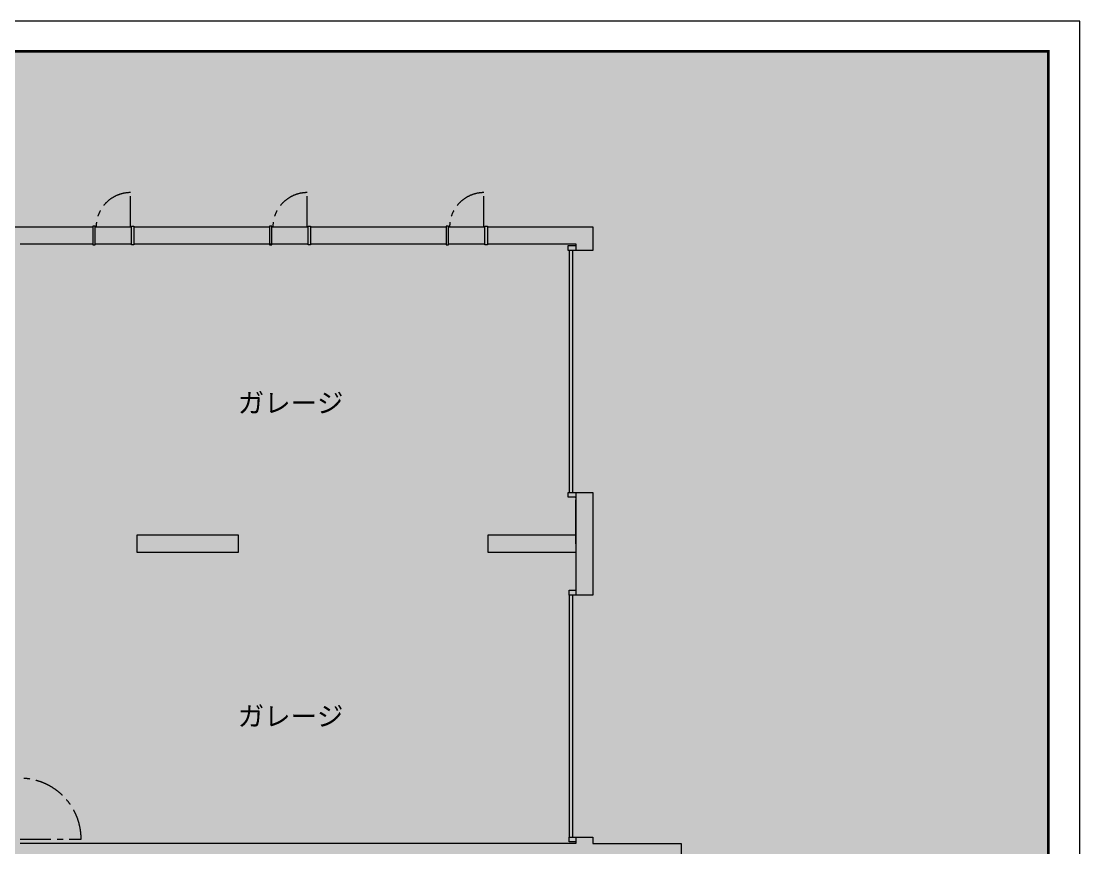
# Model space of a CAD drawing. Header units: millimetres. Extents: x -63086 to 144078, y -129912 to 13382.
# Drawn here: x 24027 to 34959, y -19090 to -10550 of the extents above; entities that cross this region are included whole.
import ezdxf

# ---------------------------------------------------------------- set-up
doc = ezdxf.new("R2010")
doc.units = ezdxf.units.MM
doc.linetypes.add('CENTERX2', pattern=[101.6, 63.5, -12.7, 12.7, -12.7])
doc.layers.get('0').update_dxf_attribs({"lineweight": 0})
for name, color, linetype, lineweight in [('003壁', 7, 'Continuous', 9), ('004建具', 7, 'Continuous', 9), ('01用紙枠', 7, 'Continuous', 5), ('097家具', 7, 'Continuous', 0), ('098階段', 7, 'Continuous', 9), ('展開建具用', 250, 'Continuous', 9)]:
    doc.layers.add(name, color=color, linetype=linetype, lineweight=lineweight)
doc.layers.add('文字', color=7, linetype='Continuous')
doc.styles.add('小岩', font='MS Mincho.ttf', dxfattribs={"height": 150})

msp = doc.modelspace()

# ---------------------------------------------------------------- hatches: boundary and pattern name
at = {"ltscale": 10, "true_color": 0xfeeab9, "transparency": 33554480}
h = msp.add_hatch(color=254, dxfattribs=at)
h.dxf.hatch_style = 1
h.paths.add_polyline_path([(34635.0707, -10862.683), (11953.3987, -10862.683), (11953.3987, -26735.199), (34635.0707, -26735.199)])
at = {"layer": '003壁', "ltscale": 10, "true_color": 0xc7c8ca}
h = msp.add_hatch(color=9, dxfattribs=at)
h.dxf.hatch_style = 1
h.paths.add_polyline_path([(24016.4634, -12851.3749), (24766.4634, -12851.3749), (24766.4634, -12676.3749), (23841.4634, -12676.3749), (23841.4634, -13586.3749), (22768.9634, -13586.3749), (22768.9634, -13761.3749), (22931.4634, -13761.3749), (22931.4634, -14038.8749), (23106.4634, -14038.8749), (23106.4634, -13761.3749), (23841.4634, -13761.3749), (23841.4634, -15126.3749), (24016.4634, -15126.3749), (24016.4634, -13761.3749)])
h = msp.add_hatch(color=9, dxfattribs=at)
h.dxf.hatch_style = 1
h.paths.add_polyline_path([(26591.4634, -12676.3749), (25191.4634, -12676.3749), (25191.4634, -12851.3749), (26591.4634, -12851.3749)])
h = msp.add_hatch(color=9, dxfattribs=at)
h.dxf.hatch_style = 1
h.paths.add_polyline_path([(28416.4634, -12676.3749), (27016.4634, -12676.3749), (27016.4634, -12851.3749), (28416.4634, -12851.3749)])
h = msp.add_hatch(color=9, dxfattribs=at)
h.dxf.hatch_style = 1
h.paths.add_polyline_path([(29931.4634, -12676.3749), (28841.4634, -12676.3749), (28841.4634, -12851.3749), (29756.4634, -12851.3749), (29756.4634, -12918.8749), (29931.4634, -12918.8749)])
h = msp.add_hatch(color=9, dxfattribs=at)
h.dxf.hatch_style = 1
h.paths.add_polyline_path([(29931.4634, -15418.8749), (29756.4634, -15418.8749), (29756.4634, -16478.8749), (29931.4634, -16478.8749)])
h = msp.add_hatch(color=9, dxfattribs=at)
h.dxf.hatch_style = 1
h.paths.add_polyline_path([(26271.4634, -15861.3749), (25221.4634, -15861.3749), (25221.4634, -16036.3749), (26271.4634, -16036.3749)])
h = msp.add_hatch(color=9, dxfattribs=at)
h.dxf.hatch_style = 1
h.paths.add_polyline_path([(29756.4634, -15861.3749), (28846.4634, -15861.3749), (28846.4634, -15948.8749), (28846.4634, -16036.3749), (29756.4634, -16036.3749)])
at = {"layer": '097家具', "ltscale": 10, "true_color": 0xc7c8ca}
h = msp.add_hatch(color=9, dxfattribs=at)
h.dxf.hatch_style = 1
h.paths.add_polyline_path([(25336.4634, -24051.3749), (24961.4634, -24051.3749), (24961.4634, -24226.3749), (25336.4634, -24226.3749)])
h.paths.add_polyline_path([(26136.4634, -24051.3749), (25361.4634, -24051.3749), (25361.4634, -24226.3749), (26136.4634, -24226.3749)])
h.paths.add_polyline_path([(26536.4634, -24051.3749), (26161.4634, -24051.3749), (26161.4634, -24226.3749), (26536.4634, -24226.3749)])
h.paths.add_polyline_path([(30841.4634, -20258.8749), (30666.4634, -20258.8749), (30666.4634, -20708.8749), (30841.4634, -20708.8749)])
h.paths.add_polyline_path([(30841.4634, -22108.8749), (30666.4634, -22108.8749), (30666.4634, -22558.8749), (30841.4634, -22558.8749)])
h.paths.add_polyline_path([(25166.4634, -12676.3749), (24791.4634, -12676.3749), (24791.4634, -12851.3749), (25166.4634, -12851.3749)])
h.paths.add_polyline_path([(26991.4634, -12676.3749), (26616.4634, -12676.3749), (26616.4634, -12851.3749), (26991.4634, -12851.3749)])
h.paths.add_polyline_path([(28816.4634, -12676.3749), (28441.4634, -12676.3749), (28441.4634, -12851.3749), (28816.4634, -12851.3749)])
h.paths.add_polyline_path([(18771.4634, -13586.3749), (18091.4634, -13586.3749), (18091.4634, -13761.3749), (18771.4634, -13761.3749)])
h.paths.add_polyline_path([(17191.4634, -14661.3749), (17016.4634, -14661.3749), (17016.4634, -15001.3749), (17191.4634, -15001.3749)])
h.paths.add_polyline_path([(17191.4634, -15001.3749), (17016.4634, -15001.3749), (17016.4634, -15341.3749), (17191.4634, -15341.3749)])
at = {"layer": '097家具', "ltscale": 10, "true_color": 0x515152, "transparency": 33554592}
h = msp.add_hatch(color=251, dxfattribs=at)
h.dxf.hatch_style = 1
h.paths.add_polyline_path([(29688.0079, -12851.3749), (24011.9382, -12851.3749), (24011.9382, -19046.3749), (29688.0079, -19046.3749)])
h = msp.add_hatch(color=251, dxfattribs=at)
h.dxf.hatch_style = 1
h.paths.add_polyline_path([(29756.4634, -15468.8749), (29746.4634, -15468.8749), (29686.4634, -15468.8749), (29686.4634, -15861.3749), (29756.4634, -15861.3749)])
h.paths.add_polyline_path([(29756.4634, -16036.3749), (29686.4634, -16036.3749), (29686.4634, -16428.8749), (29756.4634, -16428.8749)])

# ---------------------------------------------------------------- linework, layer by layer
at = {"layer": '003壁'}
for p, q in [((23841.4634, -12676.3749), (24766.4634, -12676.3749)), ((24791.4634, -12676.3749), (25166.4634, -12676.3749)), ((25191.4634, -12676.3749), (26591.4634, -12676.3749)), ((26616.4634, -12676.3749), (26991.4634, -12676.3749)), ((27016.4634, -12676.3749), (28416.4634, -12676.3749)), ((28441.4634, -12676.3749), (28816.4634, -12676.3749)), ((28841.4634, -12676.3749), (29931.4634, -12676.3749)), ((29931.4634, -12676.3749), (29931.4634, -12918.8749)), ((24016.4634, -12851.3749), (24766.4634, -12851.3749)), ((24791.4634, -12851.3749), (25166.4634, -12851.3749)), ((25191.4634, -12851.3749), (26991.4634, -12851.3749)), ((27016.4634, -12851.3749), (28416.4634, -12851.3749)), ((28441.4634, -12851.3749), (28816.4634, -12851.3749)), ((28841.4634, -12851.3749), (29756.4634, -12851.3749)), ((29756.4634, -12851.3749), (29756.4634, -12918.8749)), ((29756.4634, -15418.8749), (29756.4634, -16478.8749)), ((29931.4634, -15418.8749), (29931.4634, -16478.8749)), ((29756.4634, -18978.8749), (29756.4634, -19046.3749)), ((29931.4634, -18978.8749), (29931.4634, -19046.3749)), ((29756.4634, -19046.3749), (24016.4634, -19046.3749)), ((29931.4634, -19046.3749), (30841.4634, -19046.3749)), ((30841.4634, -19046.3749), (30841.4634, -20233.8749))]:
    msp.add_line(p, q, dxfattribs=at)
at = {"layer": '003壁', "ltscale": 10}
msp.add_line((29931.4634, -15418.8749), (29931.4634, -16478.8749), dxfattribs=at)
at = {"layer": '004建具', "linetype": 'CENTERX2', "ltscale": 5}
for p, q in [((25156.4634, -12676.3749), (25156.4634, -12321.3749)), ((26981.4634, -12676.3749), (26981.4634, -12321.3749)), ((28806.4634, -12676.3749), (28806.4634, -12321.3749)), ((24791.4634, -12666.3749), (24766.4634, -12666.3749)), ((24766.4634, -12666.3749), (24766.4634, -12676.3749)), ((24766.4634, -12676.3749), (24766.4634, -12851.3749)), ((24791.4634, -12676.3749), (24791.4634, -12666.3749)), ((24791.4634, -12861.3749), (24791.4634, -12676.3749)), ((25166.4634, -12676.3749), (25166.4634, -12666.3749)), ((25166.4634, -12666.3749), (25191.4634, -12666.3749)), ((25166.4634, -12861.3749), (25166.4634, -12676.3749)), ((25191.4634, -12666.3749), (25191.4634, -12676.3749)), ((25191.4634, -12676.3749), (25191.4634, -12851.3749)), ((26616.4634, -12666.3749), (26591.4634, -12666.3749)), ((26591.4634, -12666.3749), (26591.4634, -12676.3749)), ((26591.4634, -12676.3749), (26591.4634, -12851.3749)), ((26616.4634, -12676.3749), (26616.4634, -12666.3749)), ((26616.4634, -12861.3749), (26616.4634, -12676.3749)), ((26991.4634, -12676.3749), (26991.4634, -12666.3749)), ((26991.4634, -12666.3749), (27016.4634, -12666.3749)), ((26991.4634, -12861.3749), (26991.4634, -12676.3749)), ((27016.4634, -12666.3749), (27016.4634, -12676.3749)), ((27016.4634, -12676.3749), (27016.4634, -12851.3749)), ((28441.4634, -12666.3749), (28416.4634, -12666.3749)), ((28416.4634, -12666.3749), (28416.4634, -12676.3749)), ((28416.4634, -12676.3749), (28416.4634, -12851.3749)), ((28441.4634, -12676.3749), (28441.4634, -12666.3749)), ((28441.4634, -12861.3749), (28441.4634, -12676.3749)), ((28816.4634, -12676.3749), (28816.4634, -12666.3749)), ((28816.4634, -12666.3749), (28841.4634, -12666.3749)), ((28816.4634, -12861.3749), (28816.4634, -12676.3749)), ((28841.4634, -12666.3749), (28841.4634, -12676.3749)), ((28841.4634, -12676.3749), (28841.4634, -12851.3749)), ((24766.4634, -12851.3749), (24766.4634, -12861.3749)), ((24766.4634, -12861.3749), (24791.4634, -12861.3749)), ((25191.4634, -12861.3749), (25166.4634, -12861.3749)), ((25191.4634, -12851.3749), (25191.4634, -12861.3749)), ((26591.4634, -12851.3749), (26591.4634, -12861.3749)), ((26591.4634, -12861.3749), (26616.4634, -12861.3749)), ((27016.4634, -12861.3749), (26991.4634, -12861.3749)), ((27016.4634, -12851.3749), (27016.4634, -12861.3749)), ((28416.4634, -12851.3749), (28416.4634, -12861.3749)), ((28416.4634, -12861.3749), (28441.4634, -12861.3749)), ((28841.4634, -12861.3749), (28816.4634, -12861.3749)), ((28841.4634, -12851.3749), (28841.4634, -12861.3749)), ((29931.4634, -12918.8749), (29756.4634, -12918.8749)), ((29746.4634, -15418.8749), (29756.4634, -15418.8749)), ((29931.4634, -16478.8749), (29756.4634, -16478.8749)), ((24016.4634, -19001.3749), (24646.4634, -19001.3749))]:
    msp.add_line(p, q, dxfattribs=at)
at = {"layer": '004建具', "ltscale": 10}
for p, q in [((24791.4634, -12666.3749), (24766.4634, -12666.3749)), ((24766.4634, -12666.3749), (24766.4634, -12861.3749)), ((24791.4634, -12861.3749), (24791.4634, -12666.3749)), ((24791.4634, -12676.3749), (24801.4634, -12676.3749)), ((24801.4634, -12676.3749), (24801.4634, -12663.027)), ((25166.4634, -12861.3749), (25166.4634, -12666.3749)), ((25166.4634, -12666.3749), (25191.4634, -12666.3749)), ((25191.4634, -12666.3749), (25191.4634, -12861.3749)), ((26616.4634, -12666.3749), (26591.4634, -12666.3749)), ((26591.4634, -12666.3749), (26591.4634, -12861.3749)), ((26616.4634, -12861.3749), (26616.4634, -12666.3749)), ((26991.4634, -12861.3749), (26991.4634, -12666.3749)), ((26991.4634, -12666.3749), (27016.4634, -12666.3749)), ((27016.4634, -12666.3749), (27016.4634, -12861.3749)), ((28441.4634, -12666.3749), (28416.4634, -12666.3749)), ((28416.4634, -12666.3749), (28416.4634, -12861.3749)), ((28441.4634, -12861.3749), (28441.4634, -12666.3749)), ((28816.4634, -12861.3749), (28816.4634, -12666.3749)), ((28816.4634, -12666.3749), (28841.4634, -12666.3749)), ((28841.4634, -12666.3749), (28841.4634, -12861.3749)), ((24766.4634, -12861.3749), (24791.4634, -12861.3749)), ((25191.4634, -12861.3749), (25166.4634, -12861.3749)), ((26591.4634, -12861.3749), (26616.4634, -12861.3749)), ((27016.4634, -12861.3749), (26991.4634, -12861.3749)), ((28416.4634, -12861.3749), (28441.4634, -12861.3749)), ((28841.4634, -12861.3749), (28816.4634, -12861.3749)), ((29676.4634, -12918.8749), (29676.4634, -12868.8749)), ((29676.4634, -12868.8749), (29756.4634, -12868.8749)), ((29746.4634, -12918.8749), (29676.4634, -12918.8749)), ((29686.4634, -12918.8749), (29686.4634, -15418.8749)), ((29721.4634, -12918.8749), (29721.4634, -15418.8749)), ((29931.4634, -12918.8749), (29746.4634, -12918.8749)), ((29676.4634, -15468.8749), (29676.4634, -15418.8749)), ((29676.4634, -15418.8749), (29746.4634, -15418.8749)), ((29746.4634, -15468.8749), (29676.4634, -15468.8749)), ((29746.4634, -15418.8749), (29931.4634, -15418.8749)), ((29746.4634, -15468.8749), (29756.4634, -15468.8749)), ((29756.4634, -15468.8749), (29756.4634, -16403.8749)), ((29756.4634, -15948.8749), (29756.4634, -15493.8749)), ((29686.4634, -16478.8749), (29686.4634, -16428.8749)), ((29686.4634, -16428.8749), (29756.4634, -16428.8749)), ((29756.4634, -16478.8749), (29686.4634, -16478.8749)), ((29686.4634, -16478.8749), (29686.4634, -18978.8749)), ((29721.4634, -16478.8749), (29721.4634, -18978.8749)), ((29931.4634, -16478.8749), (29746.4634, -16478.8749)), ((29686.4634, -19028.8749), (29686.4634, -18978.8749)), ((29686.4634, -18978.8749), (29766.4634, -18978.8749)), ((29746.4634, -18978.8749), (29931.4634, -18978.8749)), ((29756.4634, -19028.8749), (29686.4634, -19028.8749))]:
    msp.add_line(p, q, dxfattribs=at)
at = {"layer": '004建具', "linetype": 'CENTERX2', "ltscale": 5}
for centre, radius, start, end in [((25156.4634, -12676.3749), 355, 90, 180), ((26981.4634, -12676.3749), 355, 90, 180), ((28806.4634, -12676.3749), 355, 90, 180), ((24016.4634, -19001.3749), 630, 0, 90)]:
    msp.add_arc(centre, radius, start, end, dxfattribs=at)
at = {"layer": '01用紙枠'}
msp.add_lwpolyline([(11629.2572, -10550.1355), (11629.2572, -27047.7465), (34959.2122, -27047.7465), (34959.2122, -10550.1355)], close=True, dxfattribs=at)
msp.add_lwpolyline([(11629.2572, -10550.1355), (11629.2572, -27047.7465), (34959.2122, -27047.7465), (34959.2122, -10550.1355)], close=True, dxfattribs=at)
at = {"layer": '01用紙枠', "const_width": 27.7738}
msp.add_lwpolyline([(11953.3987, -26735.199), (34635.0707, -26735.199), (34635.0707, -10862.683), (11953.3987, -10862.683)], close=True, dxfattribs=at)
msp.add_lwpolyline([(11953.3987, -26735.199), (34635.0707, -26735.199), (34635.0707, -10862.683), (11953.3987, -10862.683)], close=True, dxfattribs=at)
msp.add_lwpolyline([(11953.3987, -26735.199), (34635.0707, -26735.199), (34635.0707, -10862.683), (11953.3987, -10862.683)], close=True, dxfattribs=at)
at = {"layer": '01用紙枠', "lineweight": 5, "const_width": 27.7738}
msp.add_lwpolyline([(11953.3987, -26735.199), (34635.0707, -26735.199), (34635.0707, -10862.683), (11953.3987, -10862.683)], close=True, dxfattribs=at)
msp.add_lwpolyline([(11953.3987, -26735.199), (34635.0707, -26735.199), (34635.0707, -10862.683), (11953.3987, -10862.683)], close=True, dxfattribs=at)
at = {"layer": '098階段'}
for p, q in [((26271.4634, -15861.3749), (25221.4634, -15861.3749)), ((25221.4634, -15861.3749), (25221.4634, -16036.3749)), ((26271.4634, -16036.3749), (26271.4634, -15861.3749)), ((29756.4634, -15861.3749), (28846.4634, -15861.3749)), ((28846.4634, -15861.3749), (28846.4634, -15948.8749)), ((28846.4634, -15948.8749), (28846.4634, -16036.3749)), ((29756.4634, -15948.8749), (29756.4634, -15861.3749)), ((25221.4634, -16036.3749), (26271.4634, -16036.3749)), ((28846.4634, -16036.3749), (29756.4634, -16036.3749))]:
    msp.add_line(p, q, dxfattribs=at)
at = {"layer": '展開建具用', "ltscale": 10}
msp.add_lwpolyline([(11953.3987, -10862.683), (34635.0707, -10862.683), (34635.0707, -26735.199), (11953.3987, -26735.199)], close=True, dxfattribs=at)

# ---------------------------------------------------------------- texts
at = {"layer": '文字', "ltscale": 10, "char_height": 200, "attachment_point": 1, "style": '小岩'}
for insert in [(26263.6427, -14394.1912), (26263.6427, -17630.3483)]:
    msp.add_mtext_dynamic_manual_height_columns('ガレージ', width=2456.810386, gutter_width=1000, heights=[0], dxfattribs=dict(at, insert=insert))

doc.saveas('drawing.dxf')
